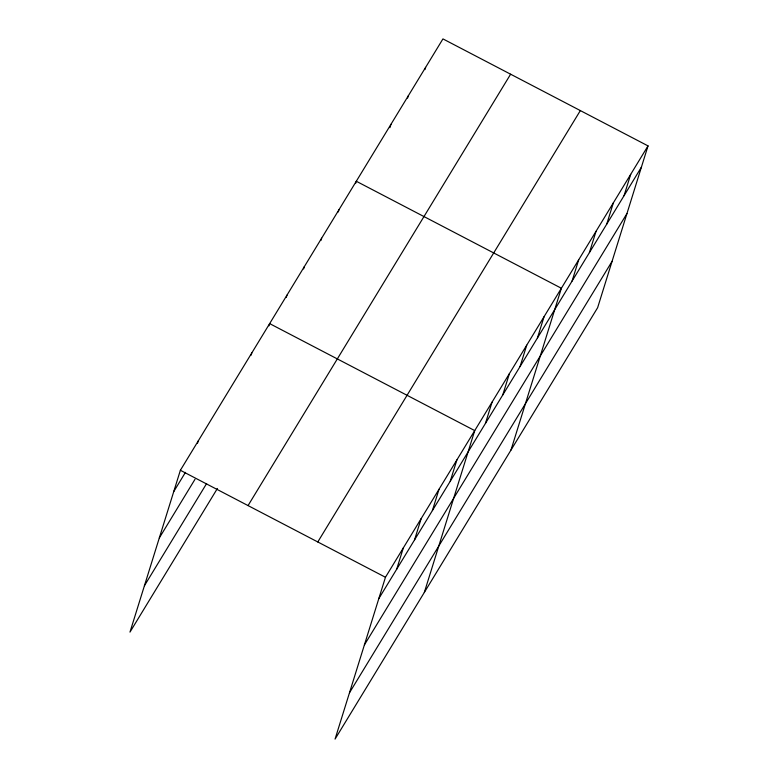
<?xml version="1.0" encoding="UTF-8"?>
<svg xmlns="http://www.w3.org/2000/svg" width="778" height="778" viewBox="0 0 778 778"><rect width="100%" height="100%" fill="white"/><g stroke="black" fill="none" stroke-linecap="round" stroke-linejoin="round"><path stroke-width="1.17" d="M648.025 145.894L385.46 577.266L335.055 739.1L597.621 307.718L648.025 145.894L442.945 38.9L180.379 470.282L129.975 632.106L217.402 488.477M197.534 443.188L198.234 440.941M251.1 355.186L251.8 352.94M268.955 325.856L269.655 323.609L474.736 430.604L424.331 592.428M286.285 297.381L286.975 295.134M303.615 268.906L304.305 266.669M320.935 240.441L321.635 238.194M338.265 211.966L338.965 209.729M355.595 183.501L356.295 181.255L561.376 288.249L510.971 450.073M389.904 127.68L390.955 124.315M407.584 98.086L408.285 95.84M424.914 69.612L425.615 67.375M396.683 569.233L403.315 547.936M414.538 539.903L421.17 518.605M432.393 510.572L439.025 489.265M450.248 481.232L456.881 459.934M485.433 423.436L492.066 402.129M502.753 394.961L509.395 373.664M520.083 366.487L526.725 345.189M537.413 338.022L544.055 316.714M572.073 281.082L578.706 259.774M589.403 252.607L596.036 231.309M606.733 224.132L613.365 202.834M624.063 195.667L630.695 174.36M173.747 491.579L185.446 472.363M159.305 537.958L195.006 479.287M144.416 585.737L206.598 483.576M248.056 505.583L510.621 74.211M317.784 541.965L580.349 110.583M378.828 598.574L641.393 167.192M364.386 644.943L626.942 213.571M349.507 692.721L612.062 261.35M180.379 470.282L385.46 577.266"/></g></svg>
